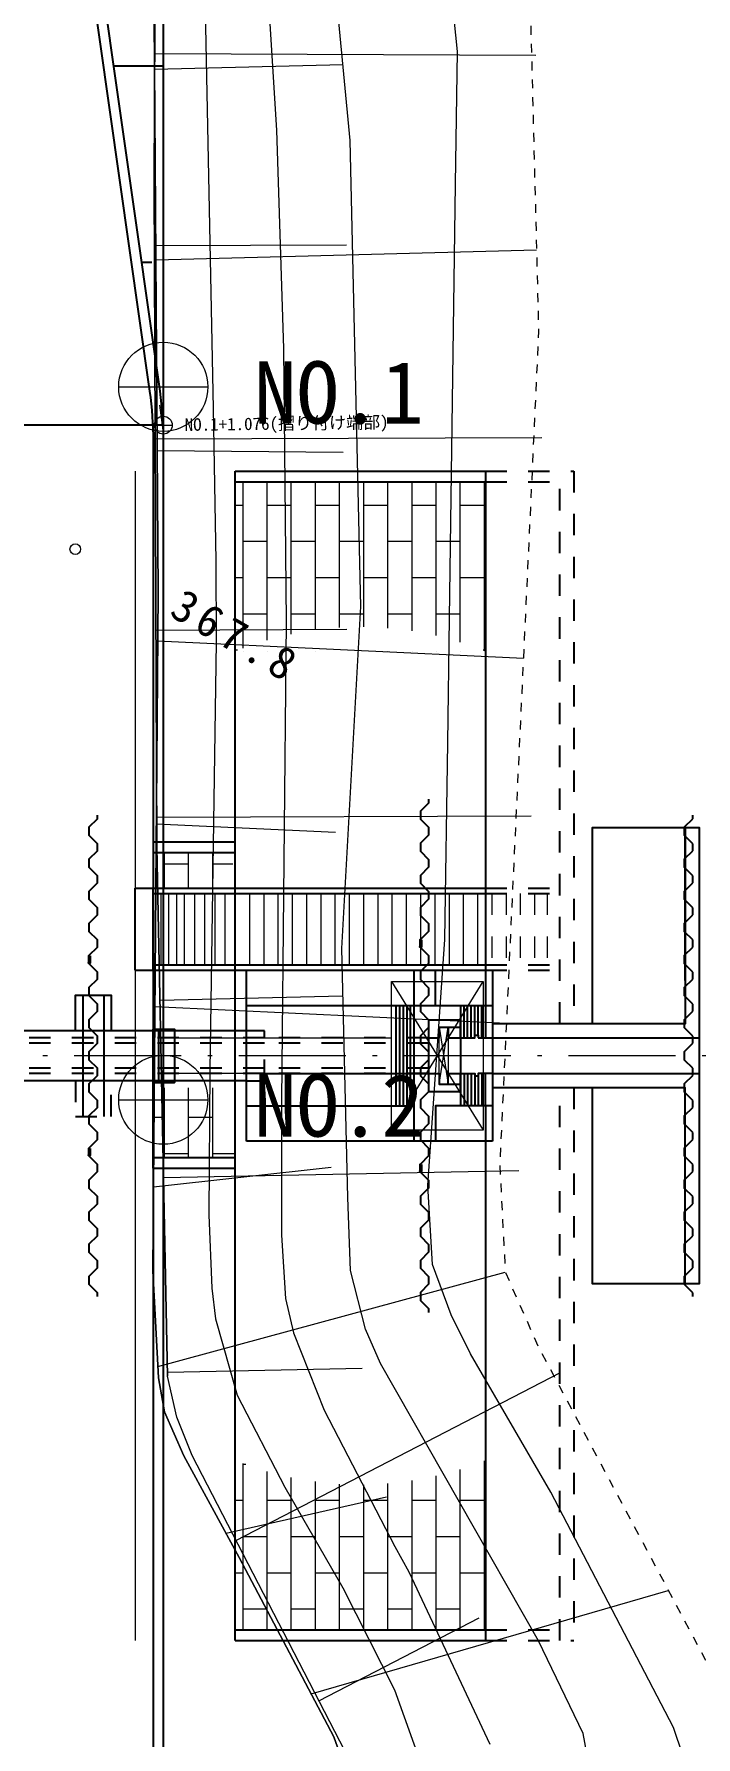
# Model space of a CAD drawing. Header units: millimetres. Extents: x -2078669 to -1085629, y -5987148 to 310365.
# Drawn here: x -1705179 to -1686608, y -5834061 to -5786292 of the extents above; entities that cross this region are included whole.
import ezdxf

# ---------------------------------------------------------------- set-up
doc = ezdxf.new("R2010")
doc.units = ezdxf.units.MM
doc.header["$LTSCALE"] = 500
for name, pattern in [('561019', [1, 0.5, -0.5]), ('SXF_一点短鎖線', [9.25, 6, -1.5, 0.25, -1.5]), ('SXF_跳び破線', [12, 6, -6])]:
    doc.linetypes.add(name, pattern=pattern)
doc.layers.get('Defpoints').update_dxf_attribs({"color": 153})
for name, color, linetype, lineweight in [('D-BGD', 7, 'Continuous', 13), ('D-BMK', 2, 'SXF_一点短鎖線', 13), ('D-BMK-HTXT', 7, 'Continuous', 13), ('D-BMK-OTRS', 7, 'Continuous', 13), ('D-BYP-STR1', 2, 'Continuous', 13), ('D-BYP-STR2', 6, 'Continuous', 25), ('D-BYP-STR3', 3, 'Continuous', 25), ('D-BYP-STR4', 6, 'Continuous', 25), ('D-BYP-STRA', 1, 'Continuous', 25), ('D-STR-STR1', 2, 'Continuous', 13), ('●予備設計_LP横断', 7, 'Continuous', 13)]:
    doc.layers.add(name, color=color, linetype=linetype, lineweight=lineweight)
doc.styles.add('MS ゴシック', font='MS Gothic.ttf')
doc.styles.add('ＭＳ ゴシック', font='MS Gothic.ttf')

# ---------------------------------------------------------------- blocks, each defined once
blk = doc.blocks.new('M7312')
at = {"layer": '●予備設計_LP横断', "linetype": 'Continuous', "lineweight": 20}
blk.add_circle((0, -0.001), 0.15, dxfattribs=at)

msp = doc.modelspace()

# ---------------------------------------------------------------- hatches: boundary and pattern name
at = {"layer": 'D-BYP-STR1'}
h = msp.add_hatch(dxfattribs=at)
h.set_pattern_fill('AR-BRSTD', color=256, scale=10, angle=90)
h.set_pattern_definition([(90, (-2359121.8, -5084251.1), (-677.418, 4e-14), []), (180, (-2359121.8, -5084251.1), (-677.418, -1016), [677.418, -677.418])])
edge = h.paths.add_edge_path()
edge.add_line((-1699536.4, -5798852.7), (-1699536.4, -5803604.6))
edge.add_arc((-1696025.4, -5812278.5), 9357.5, 67.96325, 112.03675, ccw=False)
edge.add_line((-1692514.5, -5803604.6), (-1692514.5, -5798852.7))
edge.add_line((-1692514.5, -5798852.7), (-1699536.4, -5798852.7))
h = msp.add_hatch(dxfattribs=at)
h.set_pattern_fill('AR-BRSTD', color=256, scale=10, angle=269.99978)
h.set_pattern_definition([(269.9998, (-1769265, -5884750.26), (677.418, -0.0027), []), (359.9998, (-1769265, -5884750.3), (677.422, 1015.997), [677.418, -677.418])])
edge = h.paths.add_edge_path()
edge.add_line((-1701838.9, -5809252.7), (-1699536.4, -5809252.7))
edge.add_arc((-1697855.6, -5809752.8), 1753.5, 163.43256, 196.56744)
edge.add_line((-1699536.4, -5810252.8), (-1701838.9, -5810252.7))
edge.add_line((-1701838.9, -5810252.7), (-1701838.9, -5809252.7))
edge = h.paths.add_edge_path()
edge.add_line((-1701838.9, -5815852.7), (-1699536.4, -5815852.7))
edge.add_arc((-1677463.6, -5816827.7), 22094.2, 177.47077, 182.52923)
edge.add_line((-1699536.4, -5817802.7), (-1701821.3, -5817802.7))
edge.add_line((-1701821.3, -5817802.7), (-1701838.9, -5815852.7))
h = msp.add_hatch(dxfattribs=at)
h.set_pattern_fill('AR-BRSTD', color=256, scale=10, angle=90)
h.set_pattern_definition([(90, (-2359121.8, -5085751.1), (-677.418, 4e-14), []), (180, (-2359121.8, -5085751.1), (-677.418, -1016), [677.418, -677.418])])
edge = h.paths.add_edge_path()
edge.add_line((-1699536.4, -5831052.7), (-1699536.4, -5826300.9))
edge.add_arc((-1696025.4, -5817627), 9357.5, 247.96325, 292.03675)
edge.add_line((-1692514.5, -5826300.9), (-1692514.5, -5831052.7))
edge.add_line((-1692514.5, -5831052.7), (-1699536.4, -5831052.7))

# ---------------------------------------------------------------- linework, layer by layer
at = {"layer": 'D-BGD', "linetype": 'Continuous'}
for p, q in [((-1701798.5, -5787280.6), (-1696509.6, -5787144.8)), ((-1701793.5, -5786841.7), (-1691103.1, -5786885.1)), ((-1701797.3, -5792226.1), (-1696411.7, -5792207.6)), ((-1701763.1, -5792623.3), (-1691081.1, -5792349)), ((-1701776.4, -5797647.7), (-1690933.2, -5797605.9)), ((-1701727.6, -5797969.9), (-1696501.4, -5798021)), ((-1701756.6, -5803011), (-1696401.9, -5802986.2)), ((-1701711.5, -5803316.5), (-1691449.9, -5803795.2)), ((-1701750.4, -5808445.2), (-1696719.6, -5808679.9)), ((-1701730.3, -5808262.7), (-1691231.8, -5808218.8)), ((-1701642.9, -5813388.1), (-1696524.9, -5813273.4)), ((-1701789.3, -5813573.9), (-1691927.6, -5814034)), ((-1701827.6, -5818625.5), (-1696845.2, -5818075.7)), ((-1701542.7, -5818370.9), (-1691577.2, -5818170.5)), ((-1701706.6, -5823673.6), (-1691957.5, -5821021.2)), ((-1701438.8, -5823828.7), (-1695976, -5823716.1)), ((-1699513.4, -5828545.7), (-1690405.9, -5823838.2)), ((-1699791.7, -5828345.8), (-1695294.4, -5827320.5)), ((-1697402, -5832855.2), (-1687382.8, -5829948.8)), ((-1697185.5, -5833044.1), (-1692687.1, -5830716.3))]:
    msp.add_line(p, q, dxfattribs=at)
at = {"layer": 'D-BGD', "linetype": 'Continuous', "flags": 128}
for points in [[(-1695883.6, -5836564.2), (-1696769.9, -5834054.7), (-1699421.9, -5829022.7), (-1700180.7, -5827633.8), (-1700975.9, -5826177.8), (-1701517.5, -5824936.8), (-1701690.4, -5823987.4), (-1701845.4, -5820982.4), (-1701701.2, -5801957.5), (-1701807.9, -5785855.4), (-1701974.4, -5764746.4), (-1702148.7, -5745306.5), (-1702411.1, -5730580.9), (-1701951.5, -5697841.9), (-1701944.3, -5651108)], [(-1702411.1, -5730580.9), (-1702148.7, -5745306.5), (-1701974.4, -5764746.4), (-1701807.9, -5785855.4), (-1701701.2, -5801957.5), (-1701845.4, -5820982.4)], [(-1701845.4, -5820982.4), (-1701690.4, -5823987.4), (-1701517.5, -5824936.8), (-1700975.9, -5826177.8), (-1700180.7, -5827633.8), (-1699421.9, -5829022.7), (-1696769.9, -5834054.7), (-1695883.6, -5836564.2), (-1695735.3, -5837458), (-1695692.8, -5838592.1), (-1695494.3, -5843887.4), (-1695337.7, -5849263.6), (-1695495.1, -5854076.4), (-1695602.8, -5854843.8), (-1695936.5, -5855721.2), (-1698410.3, -5860255.6), (-1700866.8, -5864354.6), (-1701508.7, -5865571.6), (-1701556.4, -5866130.2), (-1701686.4, -5867666.8)]]:
    msp.add_lwpolyline(points, dxfattribs=at)
for points, elevation in [([(-1700952.7, -5651108), (-1700961.6, -5686512.1), (-1700984.9, -5694097.5), (-1701052.4, -5699682.9), (-1701513.3, -5723448.6), (-1701520.7, -5727229.9), (-1701431.9, -5733008.9), (-1700155.1, -5796797.6), (-1700080.9, -5801071.1), (-1700068.8, -5803345.6), (-1700249.5, -5815358.6), (-1700273.3, -5819413.1), (-1700193.4, -5821469.5), (-1700087.2, -5822332.1), (-1699481.4, -5824472.8), (-1698141, -5827053), (-1696517.2, -5829876.9), (-1695063.9, -5832742.3), (-1693978.4, -5835770.1)], 367000), ([(-1699240.7, -5651108), (-1699768.8, -5699695.2), (-1699860.8, -5716981.9), (-1699738.3, -5732279.9), (-1699019.4, -5777131.5), (-1698955.2, -5780581.5), (-1698905.5, -5782032.2), (-1698640.7, -5784798.1), (-1698372.4, -5788984.7), (-1698182.4, -5795111.4), (-1698102.2, -5802781.7), (-1698231.8, -5816204.7), (-1698238.6, -5819982.9), (-1698120.8, -5821764.6), (-1697900.7, -5822726.2), (-1697035.3, -5824892.7), (-1695053.5, -5828717), (-1694664.4, -5829428.6), (-1692394.1, -5834262)], 366000), ([(-1689352.5, -5836238.7), (-1689776, -5833959.4), (-1691021.3, -5831360.1), (-1695462.8, -5823587.8), (-1695883, -5822625.3), (-1696297.2, -5820980), (-1696375.1, -5818928.3), (-1696541.9, -5811946.4), (-1696011.8, -5802347.7), (-1696306.2, -5789275), (-1697278.5, -5779087.3), (-1697593.1, -5768598.2), (-1697763, -5756065.4), (-1698241.9, -5735738.7), (-1698239.9, -5726853.9), (-1698366.9, -5709721.6), (-1697977.7, -5686805.1), (-1697999.6, -5662081.4), (-1697571, -5651108)], 365000), ([(-1686722.3, -5835316.8), (-1687240.7, -5833792.7), (-1690680.6, -5827193.6), (-1692937.2, -5823311.6), (-1693476.3, -5822220.9), (-1693996.8, -5820808.6), (-1694128.8, -5818594.3), (-1693653.6, -5811695.4), (-1693568.4, -5806175.6), (-1693520.2, -5802678.4), (-1693352.2, -5790507), (-1693301.8, -5786779.3), (-1693579, -5784024.7), (-1694005.3, -5776206.2), (-1694551.9, -5767364.7), (-1695416.6, -5754949.2), (-1695659.3, -5744894.8), (-1696025.1, -5728850.2), (-1695996.5, -5708892.6), (-1695851.8, -5688773.4)], 364000)]:
    msp.add_lwpolyline(points, dxfattribs=dict(at, elevation=elevation))
at = {"layer": 'D-BGD', "linetype": '561019', "flags": 128}
msp.add_lwpolyline([(-1692028.6, -5651108), (-1692006.5, -5652628.5), (-1692300.9, -5689801.7), (-1692303.3, -5690126.8), (-1692394.6, -5693201.3), (-1693218.8, -5720867.8), (-1692562.3, -5742486.8), (-1691862, -5761940.7), (-1691831.2, -5763137.2), (-1691022.5, -5794632.9), (-1692113.1, -5818011.2), (-1691957.5, -5821021.2), (-1691039.1, -5823101.6), (-1685277.6, -5833891.1), (-1685840.6, -5856793), (-1686401.8, -5859071.5), (-1687469.5, -5861410.6), (-1692335.9, -5870139.5), (-1692623.7, -5871669.6), (-1692194.3, -5893142), (-1691936.1, -5909612.6), (-1691500.5, -5951537.7), (-1690968.7, -5960308.5), (-1690776.2, -5961930.1), (-1689280.5, -5964621.5), (-1682682.6, -5975240.1), (-1681599.2, -5976862.9), (-1680925.1, -5982662.5)], dxfattribs=at)
at = {"layer": 'D-BGD', "linetype": 'Continuous'}
for points in [[(-1695492.7, -5845309.3, 368400), (-1695462.9, -5837010.2, 368350), (-1695523.8, -5836594.5, 368370), (-1695592.6, -5836312.8, 368380), (-1695740.2, -5835847.3, 368420), (-1700741.5, -5826167.3, 368260), (-1701171.6, -5825089.5, 368280), (-1701431.6, -5823936.6, 368300), (-1701730, -5809104.9, 368510), (-1701807.8, -5790478.4, 368490), (-1701721.1, -5770100.9, 368470), (-1701846.7, -5746360.2, 368280), (-1701927.8, -5707131.4, 368370), (-1701794, -5693574.7, 368370), (-1701884.2, -5659358.2, 368360), (-1701926.8, -5651108, 368300.6)], [(-1701846.7, -5746360.2, 368280), (-1701721.1, -5770100.9, 368470), (-1701807.8, -5790478.4, 368490), (-1701730, -5809104.9, 368510), (-1701431.6, -5823936.6, 368300)], [(-1695492.7, -5845309.3, 368400), (-1695462.9, -5837010.2, 368350), (-1695523.8, -5836594.5, 368370), (-1695592.6, -5836312.8, 368380), (-1695740.2, -5835847.3, 368420), (-1700741.5, -5826167.3, 368260), (-1701171.6, -5825089.5, 368280), (-1701431.6, -5823936.6, 368300)]]:
    msp.add_polyline3d(points, dxfattribs=at)
at = {"layer": 'D-BMK', "linetype": 'SXF_一点短鎖線'}
msp.add_line((-1566930.9, -5814952.8, 362410.8), (-1736237.2, -5814952.7), dxfattribs=at)
at = {"layer": 'D-BMK', "linetype": 'SXF_一点短鎖線', "flags": 128}
msp.add_lwpolyline([(-1701552.5, -5652013.4), (-1701552.5, -5902191.7)], dxfattribs=at)
msp.add_lwpolyline([(-1701552.5, -5652013.4), (-1701552.5, -5902191.7)], dxfattribs=at)
msp.add_lwpolyline([(-1701552.5, -5746365.2, -0.0342109), (-1701692.6, -5748410.7), (-1704459.1, -5768508.6, 0.0342109), (-1704552.5, -5769872.2), (-1704552.5, -5775230.7, 0.0353635), (-1704452.7, -5776640), (-1701652.3, -5796313.4, -0.0353635), (-1701552.5, -5797722.6)], format="xyb", dxfattribs=at)
msp.add_lwpolyline([(-1701552.5, -5746365.2, -0.0342109), (-1701692.6, -5748410.7), (-1704459.1, -5768508.6, 0.0342109), (-1704552.5, -5769872.2), (-1704552.5, -5775230.7, 0.0353635), (-1704452.7, -5776640), (-1701652.3, -5796313.4, -0.0353635), (-1701552.5, -5797722.6)], format="xyb", dxfattribs=at)
at = {"layer": 'D-BMK-HTXT', "color": 7, "linetype": 'Continuous', "lineweight": 13}
for p, q in [((-1702802.4, -5796186.7, 329066.8), (-1700302.4, -5796186.7, -329119.1)), ((-1702802.5, -5816186.7, 329093), (-1700302.5, -5816186.7, -329093))]:
    msp.add_line(p, q, dxfattribs=at)
for centre in [(-1701552.4, -5796186.7, -26.2), (-1701552.5, -5816186.7, 0)]:
    msp.add_circle(centre, 1250, dxfattribs=at)
at = {"layer": 'D-BMK-OTRS', "color": 7, "linetype": 'Continuous', "lineweight": 13}
for q in [(-1701652.2, -5796698.6), (-1701552.5, -5798107.1)]:
    msp.add_line((-1701552.5, -5797399.3), q, dxfattribs=at)
at = {"layer": 'D-BYP-STR1'}
msp.add_line((-1702338.9, -5798552.7), (-1702338.9, -5831352.7), dxfattribs=at)
at = {"layer": 'D-BYP-STR1', "ltscale": 0.2}
for p, q in [((-1701621.1, -5810402.7), (-1701621.1, -5812402.7)), ((-1701403.3, -5810402.7), (-1701403.3, -5812402.7)), ((-1701185.5, -5810402.7), (-1701185.5, -5812402.7)), ((-1700968.2, -5810402.7), (-1700968.2, -5812402.7)), ((-1700681.8, -5810402.7), (-1700681.8, -5812402.7)), ((-1700395.5, -5810402.7), (-1700395.5, -5812402.7)), ((-1700109.1, -5810402.7), (-1700109.1, -5812402.7)), ((-1699822.7, -5810402.7), (-1699822.7, -5812402.7)), ((-1699536.4, -5810402.7), (-1699536.4, -5812402.7)), ((-1699136.4, -5810402.7), (-1699136.4, -5812402.7)), ((-1698736.4, -5810402.7), (-1698736.4, -5812402.7)), ((-1698336.4, -5810402.7), (-1698336.4, -5812402.7)), ((-1697936.4, -5810402.7), (-1697936.4, -5812402.7)), ((-1697536.4, -5810402.7), (-1697536.4, -5812402.7)), ((-1697136.4, -5810402.7), (-1697136.4, -5812402.7)), ((-1696736.4, -5810402.7), (-1696736.4, -5812402.7)), ((-1696336.4, -5810402.7), (-1696336.4, -5812402.7)), ((-1695936.4, -5810402.7), (-1695936.4, -5812402.7)), ((-1695536.4, -5810402.7), (-1695536.4, -5812402.7)), ((-1695136.4, -5810402.7), (-1695136.4, -5812402.7)), ((-1694736.4, -5810402.7), (-1694736.4, -5812402.7)), ((-1694336.4, -5810402.7), (-1694336.4, -5812402.7)), ((-1693936.4, -5810402.7), (-1693936.4, -5812402.7)), ((-1693536.4, -5810402.7), (-1693536.4, -5812402.7)), ((-1693136.4, -5810402.7), (-1693136.4, -5812402.7)), ((-1692736.4, -5810402.7), (-1692736.4, -5812402.7))]:
    msp.add_line(p, q, dxfattribs=at)
at = {"layer": 'D-BYP-STR1', "linetype": 'SXF_跳び破線', "ltscale": 0.2}
for p, q in [((-1692336.4, -5810402.7), (-1692336.4, -5812402.7)), ((-1691936.4, -5810402.7), (-1691936.4, -5812402.7)), ((-1691536.4, -5810402.7), (-1691536.4, -5812402.7)), ((-1691136.3, -5810402.7), (-1691136.3, -5812402.7)), ((-1690783.3, -5810402.7), (-1690783.3, -5812402.7))]:
    msp.add_line(p, q, dxfattribs=at)
at = {"layer": 'D-BYP-STR2'}
for p, q in [((-1701838.9, -5798552.7), (-1701838.9, -5831352.7)), ((-1699214.8, -5814952.7), (-1699214.8, -5812552.7)), ((-1699214.8, -5812552.7), (-1692314.5, -5812552.7)), ((-1694514.5, -5817352.7), (-1694514.5, -5812552.7)), ((-1693914.5, -5813552.7), (-1693914.5, -5812552.7)), ((-1692314.5, -5812552.7), (-1692314.5, -5813552.7)), ((-1695014.5, -5816352.7), (-1695014.5, -5813552.7)), ((-1694914.5, -5816352.7), (-1694914.5, -5813552.7)), ((-1694814.5, -5816352.7), (-1694814.5, -5813552.7)), ((-1694714.5, -5816352.7), (-1694714.5, -5813552.7)), ((-1694614.5, -5816352.7), (-1694614.5, -5813552.7)), ((-1693214.5, -5813552.7), (-1693214.5, -5816352.7)), ((-1693114.5, -5814452.7), (-1693114.5, -5813552.7)), ((-1693014.5, -5814452.7), (-1693014.5, -5813552.7)), ((-1692914.5, -5814452.7), (-1692914.5, -5813552.7)), ((-1692714.5, -5814377.7), (-1692714.5, -5813552.7)), ((-1692614.5, -5814452.7), (-1692614.5, -5813552.7)), ((-1692514.5, -5813552.7), (-1692514.5, -5814452.7)), ((-1692314.5, -5813552.7), (-1692314.5, -5816352.7)), ((-1699214.8, -5814252.7), (-1721314.5, -5814252.7)), ((-1701688.9, -5814202.7), (-1701688.9, -5815702.7)), ((-1693214.5, -5813952.7), (-1694114.5, -5813952.7)), ((-1694114.5, -5813952.7), (-1694114.5, -5815952.7)), ((-1693564.5, -5814152.7), (-1693214.5, -5814152.7)), ((-1693214.5, -5814452.7), (-1693214.5, -5813952.7)), ((-1692814.5, -5814377.7), (-1692714.5, -5814377.7)), ((-1692714.5, -5814377.7), (-1692714.5, -5814452.7)), ((-1692714.5, -5814452.7), (-1692314.5, -5814452.7)), ((-1699214.8, -5815652.7), (-1699214.8, -5814952.7)), ((-1699214.8, -5815652.7), (-1721314.5, -5815652.7)), ((-1699214.8, -5817352.7), (-1699214.8, -5815652.7)), ((-1693564.5, -5815752.7), (-1693214.5, -5815752.7)), ((-1693214.5, -5815952.7), (-1693214.5, -5815452.7)), ((-1693114.5, -5815452.7), (-1693114.5, -5816352.7)), ((-1693014.5, -5815452.7), (-1693014.5, -5816352.7)), ((-1692914.5, -5815452.7), (-1692914.5, -5816352.7)), ((-1692714.5, -5815527.7), (-1692714.5, -5816352.7)), ((-1692614.5, -5815452.7), (-1692614.5, -5816352.7)), ((-1692514.5, -5816352.7), (-1692514.5, -5815452.7)), ((-1694114.5, -5815952.7), (-1693214.5, -5815952.7)), ((-1699214.8, -5816352.7), (-1694514.5, -5816352.7)), ((-1692314.5, -5816352.7), (-1692314.5, -5817352.7)), ((-1692314.5, -5817352.7), (-1699214.8, -5817352.7))]:
    msp.add_line(p, q, dxfattribs=at)
at = {"layer": 'D-BYP-STR2', "ltscale": 0.01}
for p, q in [((-1692314.5, -5814052.7), (-1692314.5, -5815852.7)), ((-1692314.5, -5814452.7), (-1686514.5, -5814452.7)), ((-1692314.5, -5815452.7), (-1686514.5, -5815452.7))]:
    msp.add_line(p, q, dxfattribs=at)
at = {"layer": 'D-BYP-STR2', "linetype": 'SXF_跳び破線', "ltscale": 0.2}
for p, q in [((-1698714.8, -5814452.7), (-1721814.5, -5814452.7)), ((-1694114.5, -5814452.7), (-1698714.8, -5814452.7)), ((-1698714.8, -5815302.7), (-1721814.5, -5815302.7)), ((-1694114.5, -5815302.7), (-1698714.8, -5815302.7))]:
    msp.add_line(p, q, dxfattribs=at)
at = {"layer": 'D-BYP-STR2', "ltscale": 0.01}
for points in [[(-1686914.5, -5812844.8), (-1686914.5, -5808552.7), (-1686914.5, -5814052.7), (-1692314.5, -5814052.7)], [(-1689514.5, -5814052.7), (-1689514.5, -5808552.7), (-1686914.5, -5808552.7), (-1686514.5, -5808552.7), (-1686514.5, -5821352.7), (-1686914.5, -5821352.7), (-1689514.5, -5821352.7), (-1689514.5, -5815852.7)], [(-1686914.5, -5821352.7), (-1686914.5, -5815852.7), (-1692314.5, -5815852.7)]]:
    msp.add_lwpolyline(points, dxfattribs=at)
at = {"layer": 'D-BYP-STR2', "ltscale": 100}
msp.add_lwpolyline([(-1704014.5, -5814252.7), (-1704014.5, -5813252.7), (-1703014.5, -5813252.7), (-1703014.5, -5814252.7)], dxfattribs=at)
at = {"layer": 'D-BYP-STR2'}
for points in [[(-1703814.5, -5813252.7), (-1703814.5, -5814952.7), (-1703814.5, -5815652.7), (-1703814.5, -5816652.7)], [(-1703214.5, -5816652.7), (-1703214.5, -5815652.7), (-1703214.5, -5814952.7), (-1703214.5, -5813252.7)], [(-1692314.5, -5813552.7), (-1694514.5, -5813552.7), (-1699214.8, -5813552.7)], [(-1693214.5, -5814452.7), (-1692814.5, -5814452.7), (-1692814.5, -5814377.7), (-1692814.5, -5813552.7)], [(-1693214.5, -5813952.7), (-1694114.5, -5813952.7), (-1694114.5, -5815952.7), (-1693214.5, -5815952.7)], [(-1694114.5, -5814452.7), (-1693814.5, -5814452.7), (-1693814.5, -5814152.7), (-1693564.5, -5814152.7), (-1693564.5, -5814452.7), (-1693214.5, -5814452.7)], [(-1698714.8, -5815452.7), (-1694514.5, -5815452.7), (-1694114.5, -5815452.7)], [(-1694114.5, -5815452.7), (-1693814.5, -5815452.7), (-1693814.5, -5815752.7), (-1693564.5, -5815752.7), (-1693564.5, -5815452.7), (-1693214.5, -5815452.7)], [(-1693214.5, -5815452.7), (-1692814.5, -5815452.7), (-1692814.5, -5815527.7), (-1692814.5, -5816352.7)], [(-1692314.5, -5815452.7), (-1692714.5, -5815452.7), (-1692714.5, -5815527.7), (-1692814.5, -5815527.7)], [(-1692314.5, -5816352.7), (-1693914.5, -5816352.7), (-1693914.5, -5817352.7)]]:
    msp.add_lwpolyline(points, dxfattribs=at)
msp.add_lwpolyline([(-1701838.9, -5815702.7), (-1701838.9, -5814202.7), (-1701238.9, -5814202.7), (-1701238.9, -5815702.7)], close=True, dxfattribs=at)
at = {"layer": 'D-BYP-STR2', "linetype": 'SXF_跳び破線', "ltscale": 0.2}
for points in [[(-1699214.8, -5815652.7), (-1698714.8, -5815652.7), (-1698714.8, -5814252.7), (-1699214.8, -5814252.7)], [(-1694114.5, -5814602.7), (-1698714.8, -5814602.7), (-1721814.5, -5814602.7), (-1722714.5, -5814602.7)], [(-1694114.5, -5815452.7), (-1698714.8, -5815452.7), (-1721814.5, -5815452.7)], [(-1704014.5, -5815652.7), (-1704014.5, -5816652.7), (-1703014.5, -5816652.7), (-1703014.5, -5815652.7)]]:
    msp.add_lwpolyline(points, dxfattribs=at)
at = {"layer": 'D-BYP-STR3', "ltscale": 0.2}
for p, q in [((-1699536.4, -5798552.7), (-1692514.5, -5798552.7)), ((-1699536.4, -5831352.7), (-1699536.4, -5798552.7)), ((-1692514.5, -5798552.7), (-1692514.5, -5813552.7)), ((-1699536.4, -5798852.7), (-1692514.5, -5798852.7)), ((-1701838.9, -5808952.7), (-1699536.4, -5808952.7)), ((-1701838.9, -5808952.7), (-1701838.9, -5810252.7)), ((-1701838.9, -5809252.7), (-1699536.4, -5809252.7)), ((-1702338.9, -5812552.7), (-1702338.9, -5810252.7)), ((-1702338.9, -5810252.7), (-1692514.5, -5810252.7)), ((-1701838.9, -5812552.7), (-1701838.9, -5810252.7)), ((-1701838.9, -5810402.7), (-1692514.5, -5810402.7)), ((-1701838.9, -5812402.7), (-1692514.5, -5812402.7)), ((-1702338.9, -5812552.7), (-1692514.5, -5812552.7)), ((-1701838.9, -5812552.7), (-1701838.9, -5814202.7)), ((-1701234.5, -5814202.7), (-1701234.5, -5815702.7)), ((-1701838.9, -5818102.7), (-1701838.9, -5815702.7)), ((-1692514.5, -5816352.7), (-1692514.5, -5831352.7)), ((-1701838.9, -5817802.7), (-1699536.4, -5817802.7)), ((-1701838.9, -5818102.7), (-1699536.4, -5818102.7)), ((-1699536.4, -5831052.7), (-1692514.5, -5831052.7)), ((-1699536.4, -5831352.7), (-1692514.5, -5831352.7))]:
    msp.add_line(p, q, dxfattribs=at)
at = {"layer": 'D-BYP-STR3', "linetype": 'SXF_跳び破線', "ltscale": 0.2}
for p, q in [((-1692514.5, -5798552.7), (-1690030.2, -5798552.7)), ((-1690430.2, -5814052.7), (-1690430.2, -5798552.7)), ((-1690030.2, -5798552.7), (-1690030.2, -5814052.7)), ((-1692514.5, -5798852.7), (-1690430.2, -5798852.7)), ((-1692514.5, -5810252.7), (-1690430.2, -5810252.7)), ((-1692514.5, -5810402.7), (-1690430.2, -5810402.7)), ((-1692514.5, -5812402.7), (-1690430.2, -5812402.7)), ((-1692514.5, -5812552.7), (-1690430.2, -5812552.7)), ((-1690430.2, -5831352.7), (-1690430.2, -5815852.7)), ((-1690030.2, -5815852.7), (-1690030.2, -5831352.7)), ((-1692514.5, -5831052.7), (-1690430.2, -5831052.7)), ((-1692514.5, -5831352.7), (-1690030.2, -5831352.7))]:
    msp.add_line(p, q, dxfattribs=at)
at = {"layer": 'D-BYP-STR3'}
for p, q in [((-1701838.9, -5814202.7), (-1701234.5, -5814202.7)), ((-1701838.9, -5815702.7), (-1701234.5, -5815702.7))]:
    msp.add_line(p, q, dxfattribs=at)
at = {"layer": 'D-BYP-STR4', "ltscale": 0.2}
for points in [[(-1703399.5, -5813602.7), (-1703399.5, -5813502.7), (-1703629.5, -5813272.7), (-1703629.5, -5813032.7), (-1703399.5, -5812802.7), (-1703399.5, -5812702.7), (-1703399.5, -5812602.7), (-1703629.5, -5812372.7), (-1703629.5, -5812132.7), (-1703399.5, -5811902.7), (-1703399.5, -5811802.7), (-1703399.5, -5811702.7), (-1703629.5, -5811472.7), (-1703629.5, -5811232.7), (-1703399.5, -5811002.7), (-1703399.5, -5810902.7), (-1703399.5, -5810802.7), (-1703629.5, -5810572.7), (-1703629.5, -5810332.7), (-1703399.5, -5810102.7), (-1703399.5, -5810002.7), (-1703399.5, -5809902.7), (-1703629.5, -5809672.7), (-1703629.5, -5809432.7), (-1703399.5, -5809202.7), (-1703399.5, -5809102.7), (-1703399.5, -5809002.7), (-1703629.5, -5808772.7), (-1703629.5, -5808532.7), (-1703399.5, -5808302.7), (-1703399.5, -5808202.7)], [(-1694099.5, -5813152.7), (-1694099.5, -5813052.7), (-1694329.5, -5812822.7), (-1694329.5, -5812582.7), (-1694099.5, -5812352.7), (-1694099.5, -5812252.7), (-1694099.5, -5812152.7), (-1694329.5, -5811922.7), (-1694329.5, -5811682.7), (-1694099.5, -5811452.7), (-1694099.5, -5811352.7), (-1694099.5, -5811252.7), (-1694329.5, -5811022.7), (-1694329.5, -5810782.7), (-1694099.5, -5810552.7), (-1694099.5, -5810452.7), (-1694099.5, -5810352.7), (-1694329.5, -5810122.7), (-1694329.5, -5809882.7), (-1694099.5, -5809652.7), (-1694099.5, -5809552.7), (-1694099.5, -5809452.7), (-1694329.5, -5809222.7), (-1694329.5, -5808982.7), (-1694099.5, -5808752.7), (-1694099.5, -5808652.7), (-1694099.5, -5808552.7), (-1694329.5, -5808322.7), (-1694329.5, -5808082.7), (-1694099.5, -5807852.7), (-1694099.5, -5807752.7)], [(-1694354.5, -5811702.7), (-1694354.5, -5811902.7)], [(-1694304.5, -5811702.7), (-1694304.5, -5811902.7)], [(-1703654.5, -5812152.7), (-1703654.5, -5812352.7)], [(-1703604.5, -5812152.7), (-1703604.5, -5812352.7)], [(-1694099.5, -5816752.7), (-1694099.5, -5816652.7), (-1694329.5, -5816422.7), (-1694329.5, -5816182.7), (-1694099.5, -5815952.7), (-1694099.5, -5815852.7), (-1694099.5, -5815752.7), (-1694329.5, -5815522.7), (-1694329.5, -5815282.7), (-1694099.5, -5815052.7), (-1694099.5, -5814952.7), (-1694099.5, -5814852.7), (-1694329.5, -5814622.7), (-1694329.5, -5814382.7), (-1694099.5, -5814152.7), (-1694099.5, -5814052.7), (-1694099.5, -5813952.7), (-1694329.5, -5813722.7), (-1694329.5, -5813482.7), (-1694099.5, -5813252.7), (-1694099.5, -5813152.7)], [(-1703399.5, -5816402.7), (-1703399.5, -5816202.7), (-1703629.5, -5815972.7), (-1703629.5, -5815732.7), (-1703399.5, -5815502.7), (-1703399.5, -5815402.7), (-1703399.5, -5815302.7), (-1703629.5, -5815072.7), (-1703629.5, -5814832.7), (-1703399.5, -5814602.7), (-1703399.5, -5814502.7), (-1703399.5, -5814402.7), (-1703629.5, -5814172.7), (-1703629.5, -5813932.7), (-1703399.5, -5813702.7), (-1703399.5, -5813602.7)], [(-1703399.5, -5821702.7), (-1703399.5, -5821602.7), (-1703629.5, -5821372.7), (-1703629.5, -5821132.7), (-1703399.5, -5820902.7), (-1703399.5, -5820802.7), (-1703399.5, -5820702.7), (-1703629.5, -5820472.7), (-1703629.5, -5820232.7), (-1703399.5, -5820002.7), (-1703399.5, -5819902.7), (-1703399.5, -5819802.7), (-1703629.5, -5819572.7), (-1703629.5, -5819332.7), (-1703399.5, -5819102.7), (-1703399.5, -5819002.7), (-1703399.5, -5818902.7), (-1703629.5, -5818672.7), (-1703629.5, -5818432.7), (-1703399.5, -5818202.7), (-1703399.5, -5818102.7), (-1703399.5, -5818002.7), (-1703629.5, -5817772.7), (-1703629.5, -5817532.7), (-1703399.5, -5817302.7), (-1703399.5, -5817202.7), (-1703399.5, -5817102.7), (-1703629.5, -5816872.7), (-1703629.5, -5816632.7), (-1703399.5, -5816402.7), (-1703399.5, -5816202.7)], [(-1694099.5, -5822152.7), (-1694099.5, -5822052.7), (-1694329.5, -5821822.7), (-1694329.5, -5821582.7), (-1694099.5, -5821352.7), (-1694099.5, -5821252.7), (-1694099.5, -5821152.7), (-1694329.5, -5820922.7), (-1694329.5, -5820682.7), (-1694099.5, -5820452.7), (-1694099.5, -5820352.7), (-1694099.5, -5820252.7), (-1694329.5, -5820022.7), (-1694329.5, -5819782.7), (-1694099.5, -5819552.7), (-1694099.5, -5819452.7), (-1694099.5, -5819352.7), (-1694329.5, -5819122.7), (-1694329.5, -5818882.7), (-1694099.5, -5818652.7), (-1694099.5, -5818552.7), (-1694099.5, -5818452.7), (-1694329.5, -5818222.7), (-1694329.5, -5817982.7), (-1694099.5, -5817752.7), (-1694099.5, -5817652.7), (-1694099.5, -5817552.7), (-1694329.5, -5817322.7), (-1694329.5, -5817202.7), (-1694329.5, -5817082.7), (-1694099.5, -5816852.7), (-1694099.5, -5816752.7)], [(-1703654.5, -5817552.7), (-1703654.5, -5817752.7)], [(-1703604.5, -5817552.7), (-1703604.5, -5817752.7)], [(-1694354.5, -5818002.7), (-1694354.5, -5818202.7)], [(-1694304.5, -5818002.7), (-1694304.5, -5818202.7)]]:
    msp.add_lwpolyline(points, dxfattribs=at)
at = {"layer": 'D-BYP-STR4', "linetype": 'SXF_跳び破線', "ltscale": 0.2}
msp.add_lwpolyline([(-1686699.5, -5821702.7), (-1686699.5, -5821602.7), (-1686929.5, -5821372.7), (-1686929.5, -5821132.7), (-1686699.5, -5820902.7), (-1686699.5, -5820802.7), (-1686699.5, -5820702.7), (-1686929.5, -5820472.7), (-1686929.5, -5820232.7), (-1686699.5, -5820002.7), (-1686699.5, -5819902.7), (-1686699.5, -5819802.7), (-1686929.5, -5819572.7), (-1686929.5, -5819332.7), (-1686699.5, -5819102.7), (-1686699.5, -5819002.7), (-1686699.5, -5818902.7), (-1686929.5, -5818672.7), (-1686929.5, -5818432.7), (-1686699.5, -5818202.7), (-1686699.5, -5818102.7), (-1686699.5, -5818002.7), (-1686929.5, -5817772.7), (-1686929.5, -5817532.7), (-1686699.5, -5817302.7), (-1686699.5, -5817202.7), (-1686699.5, -5817102.7), (-1686929.5, -5816872.7), (-1686929.5, -5816632.7), (-1686699.5, -5816402.7), (-1686699.5, -5816302.7), (-1686699.5, -5816202.7), (-1686929.5, -5815972.7), (-1686929.5, -5815732.7), (-1686699.5, -5815502.7), (-1686699.5, -5815402.7), (-1686699.5, -5815302.7), (-1686929.5, -5815072.7), (-1686929.5, -5814832.7), (-1686699.5, -5814602.7), (-1686699.5, -5814502.7), (-1686699.5, -5814402.7), (-1686929.5, -5814172.7), (-1686929.5, -5813932.7), (-1686699.5, -5813702.7), (-1686699.5, -5813602.7), (-1686699.5, -5813502.7), (-1686929.5, -5813272.7), (-1686929.5, -5813032.7), (-1686699.5, -5812802.7), (-1686699.5, -5812702.7), (-1686699.5, -5812602.7), (-1686929.5, -5812372.7), (-1686929.5, -5812132.7), (-1686699.5, -5811902.7), (-1686699.5, -5811802.7), (-1686699.5, -5811702.7), (-1686929.5, -5811472.7), (-1686929.5, -5811232.7), (-1686699.5, -5811002.7), (-1686699.5, -5810902.7), (-1686699.5, -5810802.7), (-1686929.5, -5810572.7), (-1686929.5, -5810332.7), (-1686699.5, -5810102.7), (-1686699.5, -5810002.7), (-1686699.5, -5809902.7), (-1686929.5, -5809672.7), (-1686929.5, -5809432.7), (-1686699.5, -5809202.7), (-1686699.5, -5809102.7), (-1686699.5, -5809002.7), (-1686929.5, -5808772.7), (-1686929.5, -5808532.7), (-1686699.5, -5808302.7), (-1686699.5, -5808202.7)], dxfattribs=at)
at = {"layer": 'D-BYP-STR4', "ltscale": 0.2}
for points in [[(-1694304.5, -5811702.7), (-1694354.5, -5811702.7), (-1694304.5, -5811902.7), (-1694354.5, -5811902.7)], [(-1703604.5, -5812152.7), (-1703654.5, -5812152.7), (-1703604.5, -5812352.7), (-1703654.5, -5812352.7)], [(-1703604.5, -5817552.7), (-1703654.5, -5817552.7), (-1703604.5, -5817752.7), (-1703654.5, -5817752.7)], [(-1694304.5, -5818002.7), (-1694354.5, -5818002.7), (-1694304.5, -5818202.7), (-1694354.5, -5818202.7)]]:
    msp.add_lwpolyline(points, close=True, dxfattribs=at)
at = {"layer": 'D-BYP-STRA'}
for p, q in [((-1702951.4, -5787186.7), (-1701552.5, -5787186.7)), ((-1702168.5, -5792686.7), (-1701878.8, -5792686.7)), ((-1701552.5, -5797262.3), (-1708552.5, -5797262.3))]:
    msp.add_line(p, q, dxfattribs=at)
at = {"layer": 'D-BYP-STRA', "ltscale": 1500, "flags": 128}
msp.add_lwpolyline([(-1702419.7, -5747030.5), (-1704783.4, -5768662.9, 0.0263436), (-1704838.9, -5769714.4), (-1704838.9, -5775230.7, 0.0353635), (-1704739.1, -5776640), (-1701938.6, -5796313.4, -0.0353635), (-1701838.9, -5797722.6), (-1701838.9, -5982662.5)], format="xyb", dxfattribs=at)
at = {"layer": 'D-BYP-STRA', "flags": 128}
msp.add_lwpolyline([(-1702133.3, -5747030.5), (-1704497, -5768662.9, 0.0263436), (-1704552.5, -5769714.4), (-1704552.5, -5775230.7, 0.0353635), (-1704452.7, -5776640), (-1701652.3, -5796313.4, -0.0353635), (-1701552.5, -5797722.6)], format="xyb", dxfattribs=at)
msp.add_lwpolyline([(-1701552.5, -5769186.7), (-1701552.5, -5982662.5)], dxfattribs=at)
at = {"layer": 'D-STR-STR1'}
for p, q in [((-1695149.5, -5812867.7), (-1692579.5, -5817037.7)), ((-1695149.5, -5817037.7), (-1692579.5, -5812867.7)), ((-1693814.5, -5814152.7), (-1693564.5, -5815752.7)), ((-1693814.5, -5815752.7), (-1693564.5, -5814152.7))]:
    msp.add_line(p, q, dxfattribs=at)
for points in [[(-1692579.5, -5812867.7), (-1692579.5, -5817037.7), (-1695149.5, -5817037.7), (-1695149.5, -5812867.7)], [(-1693814.5, -5814152.7), (-1693564.5, -5814152.7), (-1693564.5, -5815752.7), (-1693814.5, -5815752.7)]]:
    msp.add_lwpolyline(points, close=True, dxfattribs=at)
msp.add_lwpolyline([(-1695149.5, -5815452.7), (-1701688.9, -5815452.7), (-1701688.9, -5814452.7), (-1695149.5, -5814452.7)], dxfattribs=at)
at = {"layer": 'Defpoints'}
msp.add_line((-1701552.4, -5790240.7, 369050), (-1701552.4, -5797673.7, 369050), dxfattribs=at)
at = {"layer": 'Defpoints', "linetype": 'Continuous', "lineweight": 13}
msp.add_line((-1701802.5, -5797262.3, 65818.6), (-1701302.5, -5797262.3, -65818.6), dxfattribs=at)
msp.add_circle((-1701552.5, -5797262.3, 0), 250, dxfattribs=at)

# ---------------------------------------------------------------- block references
at = {"layer": 'D-BGD', "linetype": 'Continuous', "lineweight": 20, "xscale": 1000, "yscale": 1000, "zscale": 1000, "rotation": 330.1091246385173}
msp.add_blockref('M7312', (-1704020.9, -5800741.7, 367818), dxfattribs=at)

# ---------------------------------------------------------------- texts
at = {"layer": 'D-BGD', "linetype": 'Continuous', "insert": (-1701427.9, -5802603.7, 367818), "char_height": 900, "attachment_point": 7, "rotation": 330.10912, "line_spacing_factor": 0.722892, "style": 'MS ゴシック'}
msp.add_mtext('\\T1.284;367.8', dxfattribs=at)
at = {"layer": 'D-BMK-HTXT', "style": 'MS ゴシック'}
for s, p in [('NO.1  ', (-1699004.7, -5797220.8, -354000)), ('NO.2  ', (-1699004.9, -5817220.8, -723050))]:
    msp.add_text(s, height=1750, dxfattribs=at).set_placement(p)
at = {"layer": 'Defpoints', "insert": (-1700952.2, -5797296.4, 0), "char_height": 350, "attachment_point": 4, "rotation": 0.77042, "style": 'ＭＳ ゴシック'}
msp.add_mtext('NO.1+1.076(摺り付け端部)', dxfattribs=at)

doc.saveas('drawing.dxf')
